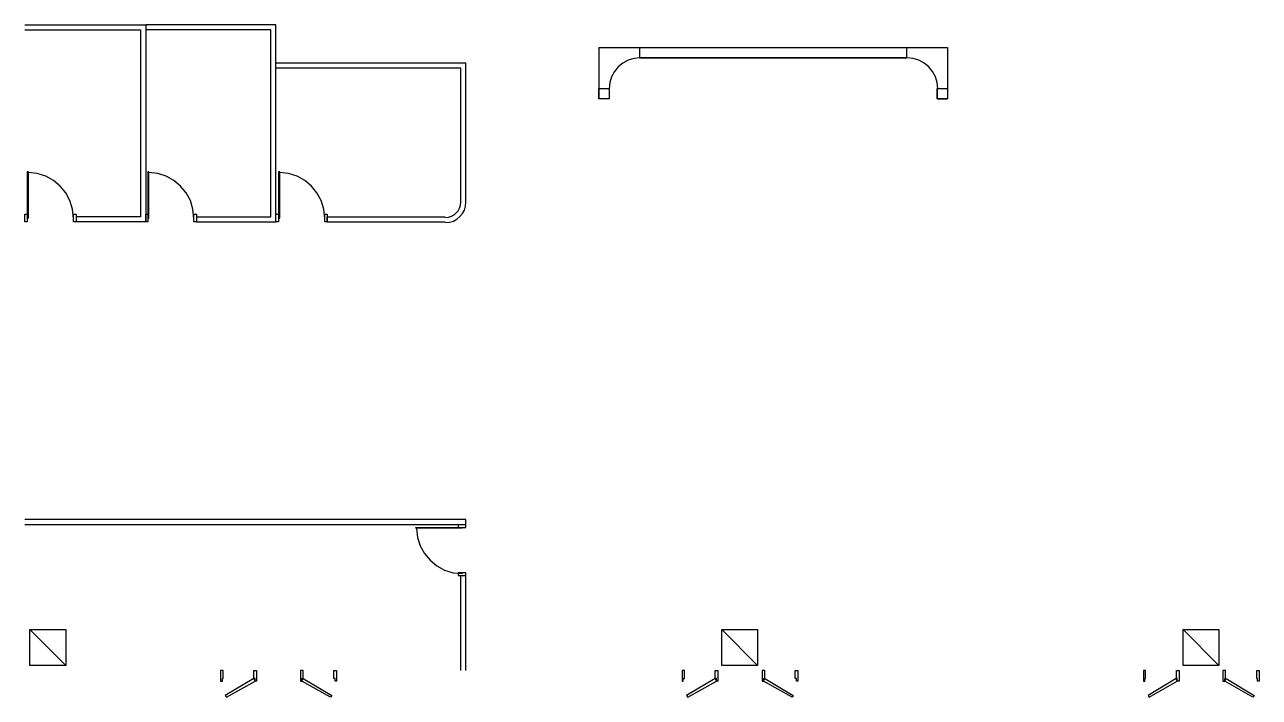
# Model space of a CAD drawing. Header units: millimetres. Extents: x -1062 to 473405, y -148599 to 38948.
# Drawn here: x 139535 to 163614, y -98599 to -85478 of the extents above; entities that cross this region are included whole.
import ezdxf

# ---------------------------------------------------------------- set-up
doc = ezdxf.new("R2010")
doc.units = ezdxf.units.MM
for name, color, linetype in [('COLUMN', 1, 'Continuous'), ('DOOR', 3, 'Continuous'), ('WALL', 7, 'Continuous'), ('WINDOW', 4, 'Continuous')]:
    doc.layers.add(name, color=color, linetype=linetype)

msp = doc.modelspace()

# ---------------------------------------------------------------- linework, layer by layer
at = {"layer": 'COLUMN'}
for p, q in [((140334.3, -97976.3), (139636.1, -97277.7)), ((139636.1, -97277.7), (140334.3, -97277.7)), ((139636.1, -97976.3), (139636.1, -97277.7)), ((140334.3, -97277.7), (140334.3, -97976.3)), ((153827.2, -97976.3), (153129, -97277.7)), ((153129, -97277.7), (153827.2, -97277.7)), ((153129, -97976.3), (153129, -97277.7)), ((153827.2, -97277.7), (153827.2, -97976.3)), ((162826.7, -97976.3), (162128.5, -97277.7)), ((162128.5, -97277.7), (162826.7, -97277.7)), ((162128.5, -97976.3), (162128.5, -97277.7)), ((162826.7, -97277.7), (162826.7, -97976.3)), ((140334.3, -97976.3), (139636.1, -97976.3)), ((153827.2, -97976.3), (153129, -97976.3)), ((162826.7, -97976.3), (162128.5, -97976.3))]:
    msp.add_line(p, q, dxfattribs=at)
at = {"layer": 'DOOR'}
for p, q in [((139610.7, -88348.7), (139585.3, -88348.7)), ((139585.3, -88348.7), (139585.3, -89250.5)), ((139780.4, -88381.3), (139601.6, -88361.4)), ((139610.7, -89250.5), (139610.7, -88348.7)), ((141959, -88348.7), (141933.6, -88348.7)), ((141933.6, -88348.7), (141933.6, -89250.5)), ((142128.6, -88381.3), (141949.8, -88361.4)), ((141959, -89250.5), (141959, -88348.7)), ((144510.3, -88348.7), (144484.9, -88348.7)), ((144484.9, -88348.7), (144484.9, -89250.5)), ((144680, -88381.3), (144501.1, -88361.4)), ((144510.3, -89250.5), (144510.3, -88348.7)), ((139946.7, -88434.6), (139780.4, -88381.3)), ((140097.1, -88517.7), (139946.7, -88434.6)), ((140228, -88627.1), (140097.1, -88517.7)), ((142295, -88434.6), (142128.6, -88381.3)), ((142445.3, -88517.7), (142295, -88434.6)), ((142576.2, -88627.1), (142445.3, -88517.7)), ((144846.3, -88434.6), (144680, -88381.3)), ((144996.7, -88517.7), (144846.3, -88434.6)), ((145127.5, -88627.1), (144996.7, -88517.7)), ((140335.8, -88759.3), (140228, -88627.1)), ((140417.3, -88910.7), (140335.8, -88759.3)), ((142684.1, -88759.3), (142576.2, -88627.1)), ((142765.5, -88910.7), (142684.1, -88759.3)), ((145235.4, -88759.3), (145127.5, -88627.1)), ((145316.8, -88910.7), (145235.4, -88759.3)), ((140468.7, -89077.7), (140417.3, -88910.7)), ((140486.6, -89256.8), (140468.7, -89077.7)), ((142816.9, -89077.7), (142765.5, -88910.7)), ((142834.8, -89256.8), (142816.9, -89077.7)), ((145368.2, -89077.7), (145316.8, -88910.7)), ((145386.2, -89256.8), (145368.2, -89077.7)), ((139534.6, -89326.7), (139534.6, -89174.3)), ((139534.6, -89174.3), (139585.3, -89174.3)), ((139585.3, -89326.7), (139534.6, -89326.7)), ((139585.3, -89174.3), (139585.3, -89326.7)), ((139585.3, -89250.5), (139610.7, -89250.5)), ((140486.6, -89326.7), (140486.6, -89174.3)), ((140486.6, -89174.3), (140537.3, -89174.3)), ((140537.3, -89326.7), (140486.6, -89326.7)), ((140537.3, -89174.3), (140537.3, -89326.7)), ((141895.5, -89326.7), (141895.5, -89174.3)), ((141895.5, -89174.3), (141933.6, -89174.3)), ((141933.6, -89326.7), (141895.5, -89326.7)), ((141933.6, -89174.3), (141933.6, -89326.7)), ((141933.6, -89250.5), (141959, -89250.5)), ((142834.8, -89326.7), (142834.8, -89174.3)), ((142834.8, -89174.3), (142885.6, -89174.3)), ((142885.6, -89326.7), (142834.8, -89326.7)), ((142885.6, -89174.3), (142885.6, -89326.7)), ((144434.2, -89326.7), (144434.2, -89174.3)), ((144434.2, -89174.3), (144484.9, -89174.3)), ((144484.9, -89326.7), (144434.2, -89326.7)), ((144484.9, -89174.3), (144484.9, -89326.7)), ((144484.9, -89250.5), (144510.3, -89250.5)), ((145386.2, -89326.7), (145386.2, -89174.3)), ((145386.2, -89174.3), (145436.9, -89174.3)), ((145436.9, -89326.7), (145386.2, -89326.7)), ((145436.9, -89174.3), (145436.9, -89326.7)), ((147163.2, -95296.3), (147163.2, -95283.6)), ((147163.2, -95283.6), (148064.4, -95283.6)), ((148064.4, -95296.3), (147163.2, -95296.3)), ((147176, -95299.8), (147195.8, -95478.7)), ((148140.6, -95232.8), (147988.3, -95232.8)), ((147988.3, -95232.8), (147988.3, -95283.6)), ((147988.3, -95283.6), (148140.6, -95283.6)), ((148064.4, -95283.6), (148064.4, -95296.3)), ((148140.6, -95283.6), (148140.6, -95232.8)), ((147195.8, -95478.7), (147249.1, -95645.2)), ((147249.1, -95645.2), (147332.2, -95795.6)), ((147332.2, -95795.6), (147441.5, -95926.6)), ((147441.5, -95926.6), (147573.6, -96034.6)), ((147573.6, -96034.6), (147724.8, -96116)), ((147724.8, -96116), (147891.8, -96167.5)), ((147891.8, -96167.5), (148070.8, -96185.4)), ((148140.6, -96172.7), (147988.3, -96172.7)), ((147988.3, -96172.7), (147988.3, -96223.5)), ((147988.3, -96223.5), (148140.6, -96223.5)), ((148140.6, -96223.5), (148140.6, -96172.7))]:
    msp.add_line(p, q, dxfattribs=at)
at = {"layer": 'WALL'}
for p, q in [((150730, -85922.7), (157533.6, -85922.7)), ((150730, -85922.7), (150730, -86926.1)), ((157533.6, -85922.7), (157533.6, -86926.1)), ((151301.3, -86173.4), (151198.9, -86229)), ((151414.5, -86138.2), (151301.3, -86173.4)), ((151536, -86125.9), (151414.5, -86138.2)), ((151529.7, -86125.9), (156733.9, -86125.9)), ((156861.8, -86138.2), (156740.3, -86125.9)), ((156974.9, -86173.4), (156861.8, -86138.2)), ((157077.4, -86229), (156974.9, -86173.4)), ((151036.1, -86391.9), (150980.5, -86494.4)), ((151109.7, -86302.7), (151036.1, -86391.9)), ((151198.9, -86229), (151109.7, -86302.7)), ((157166.6, -86302.7), (157077.4, -86229)), ((157240.2, -86391.9), (157166.6, -86302.7)), ((157295.8, -86494.4), (157240.2, -86391.9)), ((150945.3, -86607.7), (150933.1, -86729.3)), ((150980.5, -86494.4), (150945.3, -86607.7)), ((157330.9, -86607.7), (157295.8, -86494.4)), ((157343.2, -86729.3), (157330.9, -86607.7)), ((150933.1, -86722.9), (150933.1, -86926.1)), ((157330.5, -86722.9), (157330.5, -86926.1)), ((150933.1, -86926.1), (150730, -86926.1)), ((157330.5, -86926.1), (157533.6, -86926.1))]:
    msp.add_line(p, q, dxfattribs=at)
for points in [[(156733.9, -85922.7), (156733.9, -86125.9), (151529.7, -86125.9), (151529.7, -85922.7), (156733.9, -85922.7)], [(150933.1, -86722.9), (150933.1, -86926.1), (150730, -86926.1), (150730, -86722.9), (150933.1, -86722.9)], [(157533.6, -86722.9), (157533.6, -86926.1), (157330.5, -86926.1), (157330.5, -86722.9), (157533.6, -86722.9)]]:
    msp.add_lwpolyline(points, close=True, dxfattribs=at)
at = {"layer": 'WINDOW'}
for p, q in [((139534.6, -85478.2), (141895.5, -85478.2)), ((141895.5, -85478.2), (141895.5, -89326.7)), ((144434.2, -85478.2), (141895.5, -85478.2)), ((144434.2, -89326.7), (144434.2, -85478.2)), ((139534.6, -85579.8), (141794, -85579.8)), ((141794, -85579.8), (141794, -89225.1)), ((144332.6, -85579.8), (141895.5, -85579.8)), ((144332.6, -89225.1), (144332.6, -85579.8)), ((148140.6, -86227.6), (144434.2, -86227.6)), ((148039, -86329.2), (144434.2, -86329.2)), ((148039, -88932.9), (148039, -86329.2)), ((148140.6, -88932.9), (148140.6, -86227.6)), ((147988.1, -89106.2), (148015.6, -89055.5)), ((148015.6, -89055.5), (148033, -88999.4)), ((148033, -88999.4), (148039, -88939.3)), ((148109.2, -89095), (148132.5, -89019.9)), ((148132.5, -89019.9), (148140.6, -88939.3)), ((141794, -89225.1), (140537.3, -89225.1)), ((140537.3, -89225.1), (140537.3, -89326.7)), ((141895.5, -89326.7), (140537.3, -89326.7)), ((142885.6, -89225.1), (144332.6, -89225.1)), ((142885.6, -89225.1), (142885.6, -89326.7)), ((142885.6, -89326.7), (144434.2, -89326.7)), ((145436.9, -89225.1), (147734.4, -89225.1)), ((145436.9, -89326.7), (145436.9, -89225.1)), ((145436.9, -89326.7), (147734.4, -89326.7)), ((147740.8, -89237.8), (147800.9, -89231.7)), ((147740.8, -89339.4), (147821.3, -89331.2)), ((147800.9, -89231.7), (147856.9, -89214.3)), ((147821.3, -89331.2), (147896.4, -89307.9)), ((147856.9, -89214.3), (147907.5, -89186.8)), ((147896.4, -89307.9), (147964.3, -89271)), ((147907.5, -89186.8), (147951.7, -89150.3)), ((147951.7, -89150.3), (147988.1, -89106.2)), ((147964.3, -89271), (148023.5, -89222.2)), ((148023.5, -89222.2), (148072.3, -89163)), ((148072.3, -89163), (148109.2, -89095)), ((148140.6, -95131.2), (139534.6, -95131.2)), ((148140.6, -95232.8), (139534.6, -95232.8)), ((148140.6, -95232.8), (148140.6, -95131.2)), ((148039, -98077.9), (148039, -96223.5)), ((148039, -96223.5), (148140.6, -96223.5)), ((148140.6, -98077.9), (148140.6, -96223.5)), ((143406, -98077.9), (143355.2, -98077.9)), ((143355.2, -98077.9), (143355.2, -98281.1)), ((143393.3, -98281.1), (143393.3, -98230.3)), ((143393.3, -98230.3), (143406, -98230.3)), ((143406, -98230.3), (143406, -98077.9)), ((144002.6, -98230.3), (143444.1, -98560.5)), ((144002.6, -98230.3), (144002.6, -98077.9)), ((144002.6, -98077.9), (144053.4, -98077.9)), ((144028, -98230.3), (144002.6, -98230.3)), ((144028, -98281.1), (144002.6, -98230.3)), ((144028, -98281.1), (144028, -98230.3)), ((144053.4, -98077.9), (144053.4, -98281.1)), ((144967.3, -98077.9), (144916.5, -98077.9)), ((144916.5, -98077.9), (144916.5, -98281.1)), ((144941.9, -98281.1), (144941.9, -98230.3)), ((144941.9, -98230.3), (144967.3, -98230.3)), ((144941.9, -98281.1), (144967.3, -98230.3)), ((144967.3, -98230.3), (144967.3, -98077.9)), ((144967.3, -98230.3), (145525.8, -98560.5)), ((145563.9, -98230.3), (145563.9, -98077.9)), ((145563.9, -98077.9), (145614.6, -98077.9)), ((145589.2, -98230.3), (145563.9, -98230.3)), ((145589.2, -98281.1), (145589.2, -98230.3)), ((145614.6, -98077.9), (145614.6, -98281.1)), ((152405.5, -98077.9), (152354.7, -98077.9)), ((152354.7, -98077.9), (152354.7, -98281.1)), ((152380.1, -98281.1), (152380.1, -98230.3)), ((152380.1, -98230.3), (152405.5, -98230.3)), ((152405.5, -98230.3), (152405.5, -98077.9)), ((153002.1, -98230.3), (152443.6, -98560.5)), ((153002.1, -98230.3), (153002.1, -98077.9)), ((153002.1, -98077.9), (153052.9, -98077.9)), ((153027.5, -98230.3), (153002.1, -98230.3)), ((153027.5, -98281.1), (153002.1, -98230.3)), ((153027.5, -98281.1), (153027.5, -98230.3)), ((153052.9, -98077.9), (153052.9, -98281.1)), ((153966.8, -98077.9), (153916, -98077.9)), ((153916, -98077.9), (153916, -98281.1)), ((153941.4, -98281.1), (153941.4, -98230.3)), ((153941.4, -98230.3), (153966.8, -98230.3)), ((153941.4, -98281.1), (153966.8, -98230.3)), ((153966.8, -98230.3), (153966.8, -98077.9)), ((153966.8, -98230.3), (154525.3, -98560.5)), ((154563.4, -98230.3), (154563.4, -98077.9)), ((154563.4, -98077.9), (154614.1, -98077.9)), ((154588.7, -98230.3), (154563.4, -98230.3)), ((154588.7, -98281.1), (154588.7, -98230.3)), ((154614.1, -98077.9), (154614.1, -98281.1)), ((161392.3, -98077.9), (161354.2, -98077.9)), ((161354.2, -98077.9), (161354.2, -98281.1)), ((161379.6, -98281.1), (161379.6, -98230.3)), ((161379.6, -98230.3), (161392.3, -98230.3)), ((161392.3, -98230.3), (161392.3, -98077.9)), ((161988.9, -98230.3), (161443.1, -98560.5)), ((162014.3, -98281.1), (161988.9, -98230.3)), ((162001.6, -98230.3), (162001.6, -98077.9)), ((162001.6, -98077.9), (162052.4, -98077.9)), ((162014.3, -98230.3), (162001.6, -98230.3)), ((162014.3, -98281.1), (162014.3, -98230.3)), ((162052.4, -98077.9), (162052.4, -98281.1)), ((162953.6, -98077.9), (162902.8, -98077.9)), ((162902.8, -98077.9), (162902.8, -98281.1)), ((162940.9, -98281.1), (162940.9, -98230.3)), ((162940.9, -98230.3), (162953.6, -98230.3)), ((162940.9, -98281.1), (162966.3, -98230.3)), ((162953.6, -98230.3), (162953.6, -98077.9)), ((162966.3, -98230.3), (163512.1, -98560.5)), ((163562.9, -98230.3), (163562.9, -98077.9)), ((163562.9, -98077.9), (163613.6, -98077.9)), ((163575.6, -98230.3), (163562.9, -98230.3)), ((163575.6, -98281.1), (163575.6, -98230.3)), ((163613.6, -98077.9), (163613.6, -98281.1)), ((143355.2, -98281.1), (143393.3, -98281.1)), ((143469.5, -98598.6), (144028, -98281.1)), ((144053.4, -98281.1), (144028, -98281.1)), ((144916.5, -98281.1), (144941.9, -98281.1)), ((145500.4, -98598.6), (144941.9, -98281.1)), ((145614.6, -98281.1), (145589.2, -98281.1)), ((152354.7, -98281.1), (152380.1, -98281.1)), ((152469, -98598.6), (153027.5, -98281.1)), ((153052.9, -98281.1), (153027.5, -98281.1)), ((153916, -98281.1), (153941.4, -98281.1)), ((154499.9, -98598.6), (153941.4, -98281.1)), ((154614.1, -98281.1), (154588.7, -98281.1)), ((161354.2, -98281.1), (161379.6, -98281.1)), ((161468.5, -98598.6), (162014.3, -98281.1)), ((162052.4, -98281.1), (162014.3, -98281.1)), ((162902.8, -98281.1), (162940.9, -98281.1)), ((163486.7, -98598.6), (162940.9, -98281.1)), ((163613.6, -98281.1), (163575.6, -98281.1)), ((143444.1, -98560.5), (143469.5, -98598.6)), ((145525.8, -98560.5), (145500.4, -98598.6)), ((152443.6, -98560.5), (152469, -98598.6)), ((154525.3, -98560.5), (154499.9, -98598.6)), ((161443.1, -98560.5), (161468.5, -98598.6)), ((163512.1, -98560.5), (163486.7, -98598.6))]:
    msp.add_line(p, q, dxfattribs=at)

doc.saveas('drawing.dxf')
